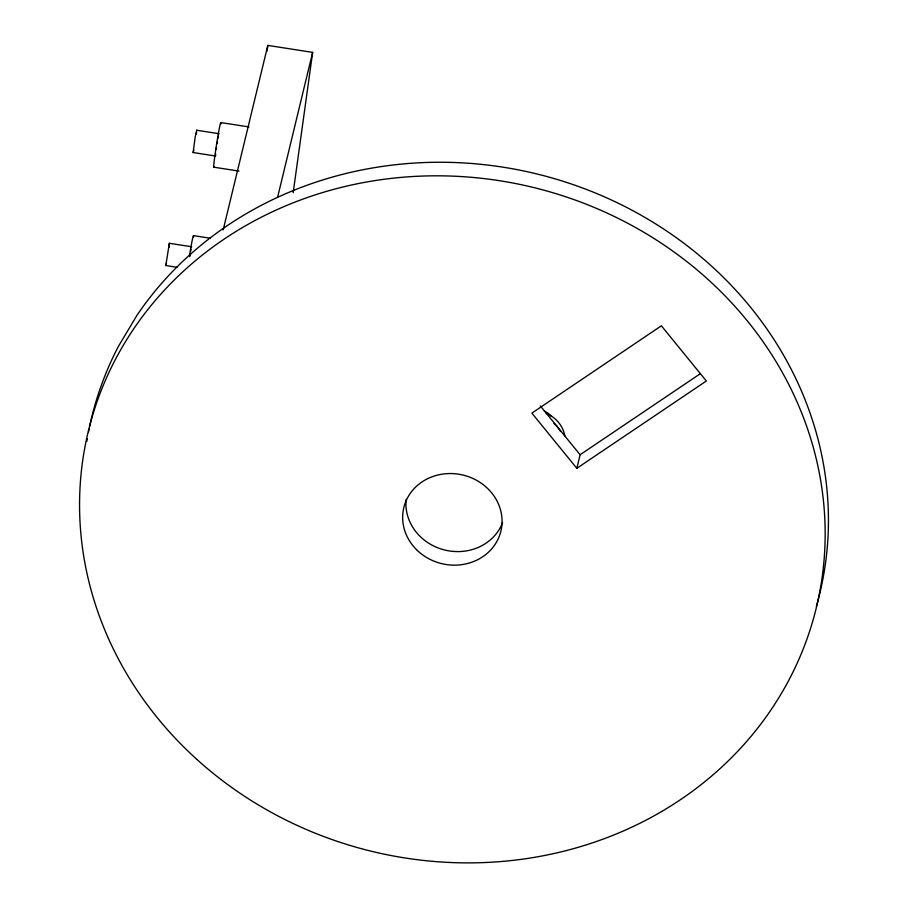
<?xml version="1.0" encoding="UTF-8"?>
<svg xmlns="http://www.w3.org/2000/svg" width="908" height="908" viewBox="0 0 908 908"><rect width="100%" height="100%" fill="white"/><g stroke="black" fill="none" stroke-linecap="round" stroke-linejoin="round"><path stroke-width="1.36" d="M215.673 153.917L215.559 156.028L193.143 152.533L195.152 137.324L196.707 130.23L219.112 133.726M169.002 247.407L169.353 243.287L191.77 246.783M196.344 134.361L196.582 132.33M267.043 51.018L267.826 45.4L312.647 52.38L293.171 192.723M216.24 149.4L216.513 147.527M189.749 256.714L190.215 253.865M217.103 143.657L217.409 141.762M190.669 251.3L191.077 249.189M218.022 138.243L218.431 136.132M166.482 263.184L165.914 265.522L176.992 267.327M193.824 150.126L193.143 152.533M223.175 229.94L267.826 45.4M277.666 196.991L312.647 52.38M576.83 468.312L706.345 380.997L661.376 325.802L531.872 413.117L576.83 468.312L580.11 454.749L700.295 373.721M169.353 243.287L165.789 265.59M220.894 122.58L248.917 126.938M213.777 167.174L238.986 171.101M193.552 235.626L210.361 238.248M540.339 405.921L580.11 454.749M196.707 130.23L196.707 130.934M816.36 606.442A374.55 341.635 13.6 0 0 600.926 195.322A374.55 341.635 13.6 0 0 136.904 315.405L118.437 346.334A374.55 341.635 13.6 0 0 89.608 426.476M86.839 441.367A374.55 341.635 13.6 0 1 87.282 438.655M88.519 431.879A374.55 341.635 13.6 0 1 89.052 429.178M214.016 167.038A22.7 0.84 -81.1 0 1 216.864 142.442A22.7 0.84 -81.1 0 1 220.894 123.965M189.511 255.5A22.7 0.84 -81.1 0 1 193.552 237.022M502.567 522.69A49.94 45.548 13.6 0 1 444.886 550.055A49.94 45.548 13.6 0 1 406.182 499.286M554.016 423.412A30.645 27.955 13.6 0 1 560.508 431.379M544.312 411.131A17.025 15.527 13.6 0 1 551.292 416.284M546.162 413.344A30.645 27.955 13.6 0 1 564.833 436.271M196.945 759.474A374.55 341.635 13.6 0 0 815.248 612.049A374.55 341.635 13.6 0 0 344.881 186.526A374.55 341.635 13.6 0 0 196.945 759.474M417.374 550.498A49.94 45.548 13.6 0 0 500.433 532.86A49.94 45.548 13.6 0 0 439.279 474.691A49.94 45.548 13.6 0 0 417.374 550.498"/></g></svg>
